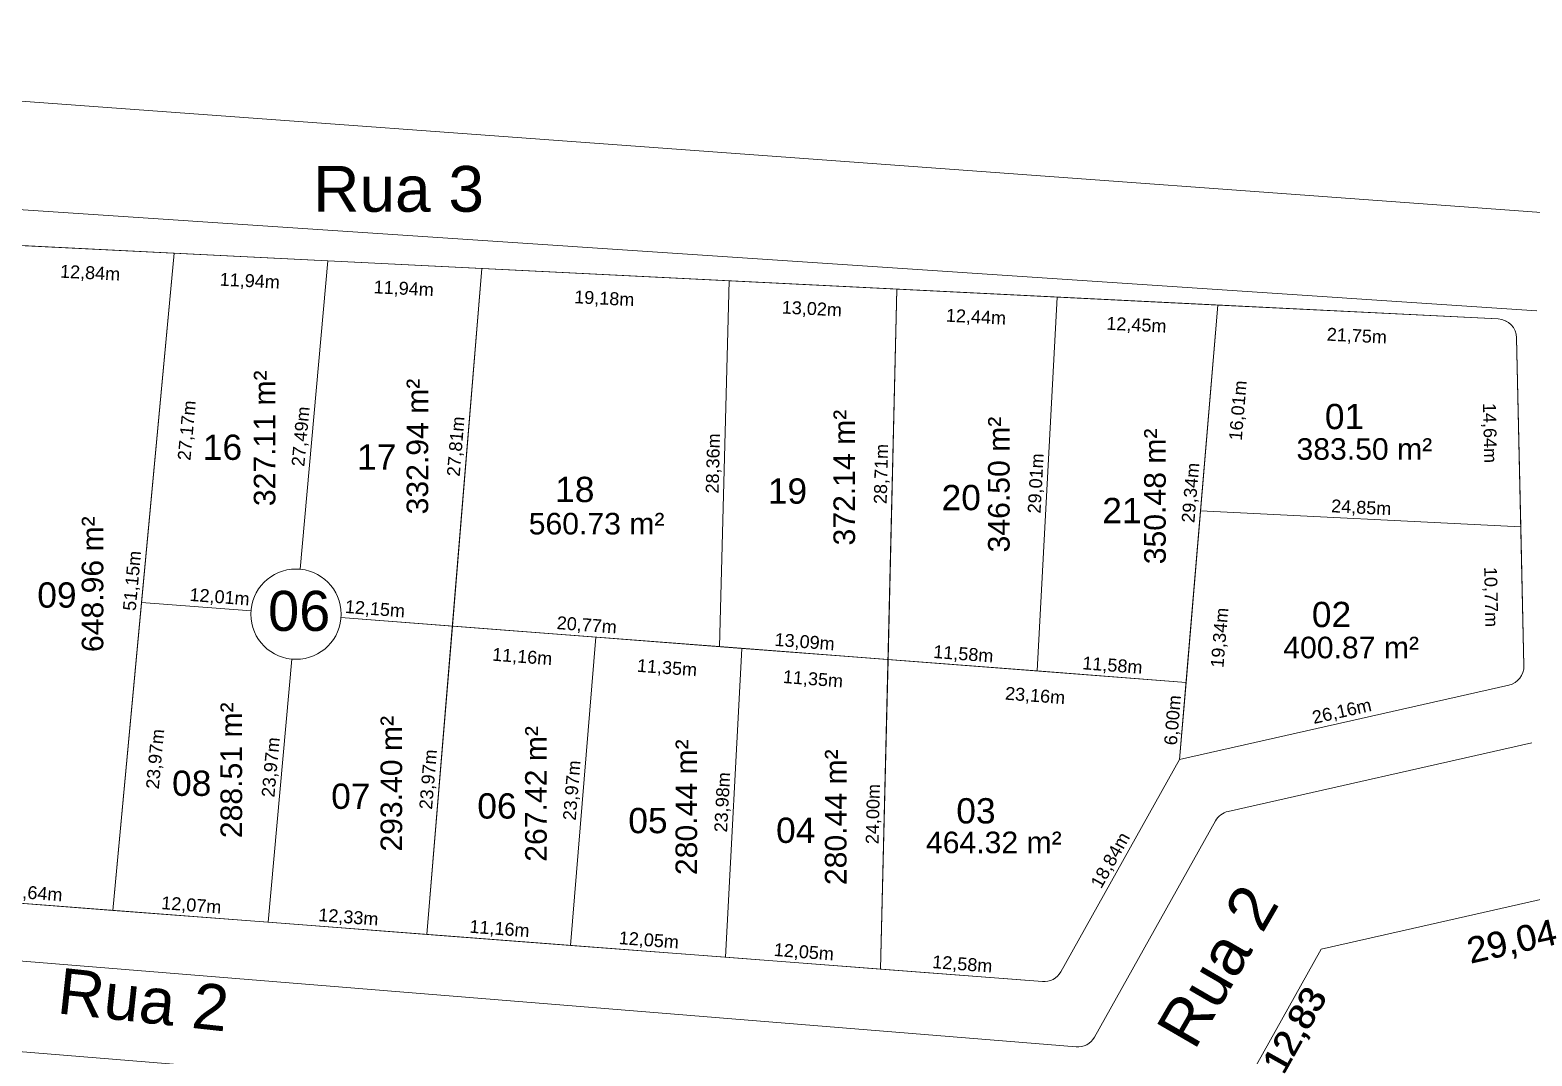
# Model space of a CAD drawing. Header units: metres. Extents: x 3808 to 8215, y 2374 to 6187.
# Drawn here: x 5306.9 to 5423.2, y 5764.2 to 5843.7 of the extents above; entities that cross this region are included whole.
import ezdxf
from ezdxf.enums import TextEntityAlignment as Align

# ---------------------------------------------------------------- set-up
doc = ezdxf.new("R2010")
doc.units = ezdxf.units.M
doc.linetypes.add('CONTINUO', pattern=[0])
for name, color, linetype in [('0 - Linhas Quadras', 7, 'Continuous'), ('Areas Lotes', 1, 'Continuous'), ('Calçada', 8, 'Continuous'), ('COTAS', 7, 'Continuous'), ('Lote', 7, 'Continuous'), ('Nome das Ruas', 7, 'Continuous'), ('Nº Lote', 7, 'Continuous'), ('Nº. quadra', 7, 'Continuous'), ('q', 9, 'CONTINUO'), ('quadras', 7, 'Continuous')]:
    doc.layers.add(name, color=color, linetype=linetype)
doc.styles.add('Arial', font='arial.ttf')
doc.dimstyles.new('Copy(2) of ISO-25', dxfattribs={"dimtxt": 1, "dimasz": 2.5, "dimexe": 1.25, "dimexo": 0.625, "dimgap": 0.2, "dimtad": 1, "dimtoh": 1, "dimlfac": 1, "dimzin": 1, "dimtxsty": 'Arial', "dimblk": 'NONE', "dimcen": 0, "dimse1": 1, "dimse2": 1, "dimsd1": 1, "dimsd2": 1, "dimclrt": 256, "dimaunit": 1, "dimadec": 3, "dimazin": 0, "dimtfac": 1, "dimtmove": 0, "dimatfit": 3, "dimldrblk": 'NONE', "dimfxl": 1, "dimtolj": 1, "dimtzin": 0, "dimarcsym": 0})
doc.dimstyles.new('COTA 2', dxfattribs={"dimtxt": 1.9, "dimasz": 2.5, "dimexe": 1.25, "dimexo": 0.625, "dimtad": 1, "dimlfac": 1, "dimzin": 1, "dimtxsty": 'Arial', "dimcen": 2.5, "dimse1": 1, "dimse2": 1, "dimsd1": 1, "dimsd2": 1, "dimclrt": 7, "dimadec": 0, "dimazin": 0, "dimtfac": 1, "dimtmove": 0, "dimatfit": 3, "dimfxl": 1, "dimtolj": 1, "dimtzin": 0, "dimarcsym": 0})

# ---------------------------------------------------------------- blocks, each defined once
blk = doc.blocks.new('*D544')
at = {"layer": 'Defpoints', "color": 0, "linetype": 'Continuous', "transparency": 16777216}
for p in [(5372.78, 5770.94), (5372.78, 5770.94), (5385.32, 5769.98)]:
    blk.add_point(p, dxfattribs=at)
at = {"layer": 'COTAS', "linetype": 'Continuous', "lineweight": 5, "transparency": 16777216, "insert": (5379.11, 5771.26), "char_height": 1, "attachment_point": 5, "rotation": 355.6203, "style": 'Arial'}
blk.add_mtext('\\A1;12,58m', dxfattribs=at)
blk = doc.blocks.new('_None')
blk = doc.blocks.new('*D545')
at = {"layer": 'Defpoints', "color": 0, "linetype": 'Continuous', "transparency": 16777216}
for p in [(5360.76, 5771.86), (5360.76, 5771.86), (5372.78, 5770.94)]:
    blk.add_point(p, dxfattribs=at)
at = {"layer": 'COTAS', "linetype": 'Continuous', "lineweight": 5, "transparency": 16777216, "insert": (5366.83, 5772.2), "char_height": 1, "attachment_point": 5, "rotation": 355.6203, "style": 'Arial'}
blk.add_mtext('\\A1;12,05m', dxfattribs=at)
blk = doc.blocks.new('*D546')
at = {"layer": 'Defpoints', "color": 0, "linetype": 'Continuous', "transparency": 16777216}
for p in [(5348.75, 5772.78), (5348.75, 5772.78), (5360.76, 5771.86)]:
    blk.add_point(p, dxfattribs=at)
at = {"layer": 'COTAS', "linetype": 'Continuous', "lineweight": 5, "transparency": 16777216, "insert": (5354.82, 5773.12), "char_height": 1, "attachment_point": 5, "rotation": 355.6203, "style": 'Arial'}
blk.add_mtext('\\A1;12,05m', dxfattribs=at)
blk = doc.blocks.new('*D547')
at = {"layer": 'Defpoints', "color": 0, "linetype": 'Continuous', "transparency": 16777216}
for p in [(5337.62, 5773.63), (5337.62, 5773.63), (5348.75, 5772.78)]:
    blk.add_point(p, dxfattribs=at)
at = {"layer": 'COTAS', "linetype": 'Continuous', "lineweight": 5, "transparency": 16777216, "insert": (5343.25, 5774), "char_height": 1, "attachment_point": 5, "rotation": 355.6203, "style": 'Arial'}
blk.add_mtext('\\A1;11,16m', dxfattribs=at)
blk = doc.blocks.new('*D548')
at = {"layer": 'Defpoints', "color": 0, "linetype": 'Continuous', "transparency": 16777216}
for p in [(5325.33, 5774.57), (5325.33, 5774.57), (5337.62, 5773.63)]:
    blk.add_point(p, dxfattribs=at)
at = {"layer": 'COTAS', "linetype": 'Continuous', "lineweight": 5, "transparency": 16777216, "insert": (5331.54, 5774.9), "char_height": 1, "attachment_point": 5, "rotation": 355.6203, "style": 'Arial'}
blk.add_mtext('\\A1;12,33m', dxfattribs=at)
blk = doc.blocks.new('*D549')
at = {"layer": 'Defpoints', "color": 0, "linetype": 'Continuous', "transparency": 16777216}
for p in [(5313.29, 5775.5), (5313.29, 5775.5), (5325.33, 5774.57)]:
    blk.add_point(p, dxfattribs=at)
at = {"layer": 'COTAS', "linetype": 'Continuous', "lineweight": 5, "transparency": 16777216, "insert": (5319.37, 5775.83), "char_height": 1, "attachment_point": 5, "rotation": 355.6203, "style": 'Arial'}
blk.add_mtext('\\A1;12,07m', dxfattribs=at)
blk = doc.blocks.new('*D550')
at = {"layer": 'Defpoints', "color": 0, "linetype": 'Continuous', "transparency": 16777216}
for p in [(5300.69, 5776.46), (5300.69, 5776.46), (5313.29, 5775.5)]:
    blk.add_point(p, dxfattribs=at)
at = {"layer": 'COTAS', "linetype": 'Continuous', "lineweight": 5, "transparency": 16777216, "insert": (5307.06, 5776.78), "char_height": 1, "attachment_point": 5, "rotation": 355.6203, "style": 'Arial'}
blk.add_mtext('\\A1;12,64m', dxfattribs=at)
blk = doc.blocks.new('*D561')
at = {"layer": 'Defpoints', "color": 0, "linetype": 'Continuous', "transparency": 16777216}
for p in [(5305.21, 5827.06), (5318.03, 5826.42), (5317.9, 5823.7)]:
    blk.add_point(p, dxfattribs=at)
at = {"layer": 'COTAS', "linetype": 'Continuous', "lineweight": 5, "transparency": 16777216, "insert": (5311.53, 5824.82), "char_height": 1, "attachment_point": 5, "rotation": 357.1568, "style": 'Arial'}
blk.add_mtext('\\A1;12,84m', dxfattribs=at)
blk = doc.blocks.new('*D562')
at = {"layer": 'Defpoints', "color": 0, "linetype": 'Continuous', "transparency": 16777216}
for p in [(5318.03, 5826.42), (5329.96, 5825.83), (5329.83, 5823.11)]:
    blk.add_point(p, dxfattribs=at)
at = {"layer": 'COTAS', "linetype": 'Continuous', "lineweight": 5, "transparency": 16777216, "insert": (5323.9, 5824.2), "char_height": 1, "attachment_point": 5, "rotation": 357.1568, "style": 'Arial'}
blk.add_mtext('\\A1;11,94m', dxfattribs=at)
blk = doc.blocks.new('*D563')
at = {"layer": 'Defpoints', "color": 0, "linetype": 'Continuous', "transparency": 16777216}
for p in [(5329.96, 5825.83), (5341.89, 5825.24), (5341.75, 5822.51)]:
    blk.add_point(p, dxfattribs=at)
at = {"layer": 'COTAS', "linetype": 'Continuous', "lineweight": 5, "transparency": 16777216, "insert": (5335.83, 5823.61), "char_height": 1, "attachment_point": 5, "rotation": 357.1568, "style": 'Arial'}
blk.add_mtext('\\A1;11,94m', dxfattribs=at)
blk = doc.blocks.new('*D564')
at = {"layer": 'Defpoints', "color": 0, "linetype": 'Continuous', "transparency": 16777216}
for p in [(5341.89, 5825.24), (5361.05, 5824.28), (5360.91, 5821.56)]:
    blk.add_point(p, dxfattribs=at)
at = {"layer": 'COTAS', "linetype": 'Continuous', "lineweight": 5, "transparency": 16777216, "insert": (5351.37, 5822.84), "char_height": 1, "attachment_point": 5, "rotation": 357.1568, "style": 'Arial'}
blk.add_mtext('\\A1;19,18m', dxfattribs=at)
blk = doc.blocks.new('*D565')
at = {"layer": 'Defpoints', "color": 0, "linetype": 'Continuous', "transparency": 16777216}
for p in [(5361.05, 5824.28), (5374.05, 5823.64), (5373.91, 5820.92)]:
    blk.add_point(p, dxfattribs=at)
at = {"layer": 'COTAS', "linetype": 'Continuous', "lineweight": 5, "transparency": 16777216, "insert": (5367.45, 5822.04), "char_height": 1, "attachment_point": 5, "rotation": 357.1568, "style": 'Arial'}
blk.add_mtext('\\A1;13,02m', dxfattribs=at)
blk = doc.blocks.new('*D566')
at = {"layer": 'Defpoints', "color": 0, "linetype": 'Continuous', "transparency": 16777216}
for p in [(5374.05, 5823.64), (5386.47, 5823.02), (5386.34, 5820.3)]:
    blk.add_point(p, dxfattribs=at)
at = {"layer": 'COTAS', "linetype": 'Continuous', "lineweight": 5, "transparency": 16777216, "insert": (5380.17, 5821.41), "char_height": 1, "attachment_point": 5, "rotation": 357.1568, "style": 'Arial'}
blk.add_mtext('\\A1;12,44m', dxfattribs=at)
blk = doc.blocks.new('*D567')
at = {"layer": 'Defpoints', "color": 0, "linetype": 'Continuous', "transparency": 16777216}
for p in [(5386.47, 5823.02), (5398.91, 5822.4), (5398.77, 5819.68)]:
    blk.add_point(p, dxfattribs=at)
at = {"layer": 'COTAS', "linetype": 'Continuous', "lineweight": 5, "transparency": 16777216, "insert": (5392.6, 5820.79), "char_height": 1, "attachment_point": 5, "rotation": 357.1568, "style": 'Arial'}
blk.add_mtext('\\A1;12,45m', dxfattribs=at)
blk = doc.blocks.new('*D568')
at = {"layer": 'Defpoints', "color": 0, "linetype": 'Continuous', "transparency": 16777216}
for p in [(5398.91, 5822.4), (5420.63, 5821.32), (5420.5, 5818.6)]:
    blk.add_point(p, dxfattribs=at)
at = {"layer": 'COTAS', "linetype": 'Continuous', "lineweight": 5, "transparency": 16777216, "insert": (5409.68, 5819.94), "char_height": 1, "attachment_point": 5, "rotation": 357.1568, "style": 'Arial'}
blk.add_mtext('\\A1;21,75m', dxfattribs=at)
blk = doc.blocks.new('*D569')
at = {"layer": 'Defpoints', "color": 0, "linetype": 'Continuous', "transparency": 16777216}
for p in [(5397.57, 5806.45), (5397.57, 5806.45), (5422.39, 5805.22)]:
    blk.add_point(p, dxfattribs=at)
at = {"layer": 'COTAS', "linetype": 'Continuous', "lineweight": 5, "transparency": 16777216, "insert": (5410.02, 5806.64), "char_height": 1, "attachment_point": 5, "rotation": 357.1568, "style": 'Arial'}
blk.add_mtext('\\A1;24,85m', dxfattribs=at)
blk = doc.blocks.new('*D570')
at = {"layer": 'Defpoints', "color": 0, "linetype": 'Continuous', "transparency": 16777216}
for p in [(5421.46, 5792.95), (5395.95, 5787.18), (5395.95, 5787.18)]:
    blk.add_point(p, dxfattribs=at)
at = {"layer": 'COTAS', "linetype": 'Continuous', "lineweight": 5, "transparency": 16777216, "insert": (5408.53, 5790.85), "char_height": 1, "attachment_point": 5, "rotation": 12.7478, "style": 'Arial'}
blk.add_mtext('\\A1;26,16m', dxfattribs=at)
blk = doc.blocks.new('*D571')
at = {"layer": 'Defpoints', "color": 0, "linetype": 'Continuous', "transparency": 16777216}
for p in [(5422.39, 5805.22), (5419.32, 5794.38), (5422.63, 5794.45)]:
    blk.add_point(p, dxfattribs=at)
at = {"layer": 'COTAS', "linetype": 'Continuous', "lineweight": 5, "transparency": 16777216, "insert": (5420, 5799.78), "char_height": 1, "attachment_point": 5, "rotation": 271.2816, "style": 'Arial'}
blk.add_mtext('\\A1;10,77m', dxfattribs=at)
blk = doc.blocks.new('*D572')
at = {"layer": 'Defpoints', "color": 0, "linetype": 'Continuous', "transparency": 16777216}
for p in [(5418.95, 5819.79), (5422.06, 5819.86), (5422.39, 5805.22)]:
    blk.add_point(p, dxfattribs=at)
at = {"layer": 'COTAS', "linetype": 'Continuous', "lineweight": 5, "transparency": 16777216, "insert": (5419.91, 5812.49), "char_height": 1, "attachment_point": 5, "rotation": 271.2816, "style": 'Arial'}
blk.add_mtext('\\A1;14,64m', dxfattribs=at)
blk = doc.blocks.new('*D573')
at = {"layer": 'Defpoints', "color": 0, "linetype": 'Continuous', "transparency": 16777216}
for p in [(5397.57, 5806.45), (5395.95, 5787.18), (5399.12, 5786.92)]:
    blk.add_point(p, dxfattribs=at)
at = {"layer": 'COTAS', "linetype": 'Continuous', "lineweight": 5, "transparency": 16777216, "insert": (5399.13, 5796.62), "char_height": 1, "attachment_point": 5, "rotation": 85.1975, "style": 'Arial'}
blk.add_mtext('\\A1;19,34m', dxfattribs=at)
blk = doc.blocks.new('*D574')
at = {"layer": 'Defpoints', "color": 0, "linetype": 'Continuous', "transparency": 16777216}
for p in [(5398.91, 5822.4), (5402.02, 5822.14), (5397.57, 5806.45)]:
    blk.add_point(p, dxfattribs=at)
at = {"layer": 'COTAS', "linetype": 'Continuous', "lineweight": 5, "transparency": 16777216, "insert": (5400.55, 5814.23), "char_height": 1, "attachment_point": 5, "rotation": 85.1975, "style": 'Arial'}
blk.add_mtext('\\A1;16,01m', dxfattribs=at)
blk = doc.blocks.new('*D575')
at = {"layer": 'Defpoints', "color": 0, "linetype": 'Continuous', "transparency": 16777216}
for p in [(5384.9, 5794.05), (5396.45, 5793.17), (5396.45, 5793.17)]:
    blk.add_point(p, dxfattribs=at)
at = {"layer": 'COTAS', "linetype": 'Continuous', "lineweight": 5, "transparency": 16777216, "insert": (5390.74, 5794.41), "char_height": 1, "attachment_point": 5, "rotation": 355.6203, "style": 'Arial'}
blk.add_mtext('\\A1;11,58m', dxfattribs=at)
blk = doc.blocks.new('*D576')
at = {"layer": 'Defpoints', "color": 0, "linetype": 'Continuous', "transparency": 16777216}
for p in [(5373.36, 5794.93), (5396.45, 5793.17), (5396.24, 5790.38)]:
    blk.add_point(p, dxfattribs=at)
at = {"layer": 'COTAS', "linetype": 'Continuous', "lineweight": 5, "transparency": 16777216, "insert": (5384.75, 5792.06), "char_height": 1, "attachment_point": 5, "rotation": 355.6203, "style": 'Arial'}
blk.add_mtext('\\A1;23,16m', dxfattribs=at)
blk = doc.blocks.new('*D577')
at = {"layer": 'Defpoints', "color": 0, "linetype": 'Continuous', "transparency": 16777216}
for p in [(5360.31, 5795.93), (5360.31, 5795.93), (5373.36, 5794.93)]:
    blk.add_point(p, dxfattribs=at)
at = {"layer": 'COTAS', "linetype": 'Continuous', "lineweight": 5, "transparency": 16777216, "insert": (5366.89, 5796.23), "char_height": 1, "attachment_point": 5, "rotation": 355.6203, "style": 'Arial'}
blk.add_mtext('\\A1;13,09m', dxfattribs=at)
blk = doc.blocks.new('*D578')
at = {"layer": 'Defpoints', "color": 0, "linetype": 'Continuous', "transparency": 16777216}
for p in [(5339.6, 5797.52), (5360.31, 5795.93), (5360.31, 5795.93)]:
    blk.add_point(p, dxfattribs=at)
at = {"layer": 'COTAS', "linetype": 'Continuous', "lineweight": 5, "transparency": 16777216, "insert": (5350.01, 5797.53), "char_height": 1, "attachment_point": 5, "rotation": 355.6203, "style": 'Arial'}
blk.add_mtext('\\A1;20,77m', dxfattribs=at)
blk = doc.blocks.new('*D579')
at = {"layer": 'Defpoints', "color": 0, "linetype": 'Continuous', "transparency": 16777216}
for p in [(5327.49, 5798.45), (5339.6, 5797.52), (5339.6, 5797.52)]:
    blk.add_point(p, dxfattribs=at)
at = {"layer": 'COTAS', "linetype": 'Continuous', "lineweight": 5, "transparency": 16777216, "insert": (5333.6, 5798.78), "char_height": 1, "attachment_point": 5, "rotation": 355.6203, "style": 'Arial'}
blk.add_mtext('\\A1;12,15m', dxfattribs=at)
blk = doc.blocks.new('*D580')
at = {"layer": 'Defpoints', "color": 0, "linetype": 'Continuous', "transparency": 16777216}
for p in [(5315.52, 5799.36), (5327.49, 5798.45), (5327.49, 5798.45)]:
    blk.add_point(p, dxfattribs=at)
at = {"layer": 'COTAS', "linetype": 'Continuous', "lineweight": 5, "transparency": 16777216, "insert": (5321.56, 5799.71), "char_height": 1, "attachment_point": 5, "rotation": 355.6203, "style": 'Arial'}
blk.add_mtext('\\A1;12,01m', dxfattribs=at)
blk = doc.blocks.new('*D581')
at = {"layer": 'Defpoints', "color": 0, "linetype": 'Continuous', "transparency": 16777216}
for p in [(5315.52, 5799.36), (5313.29, 5775.5), (5316.35, 5775.21)]:
    blk.add_point(p, dxfattribs=at)
at = {"layer": 'COTAS', "linetype": 'Continuous', "lineweight": 5, "transparency": 16777216, "insert": (5316.66, 5787.22), "char_height": 1, "attachment_point": 5, "rotation": 84.6843, "style": 'Arial'}
blk.add_mtext('\\A1;23,97m', dxfattribs=at)
blk = doc.blocks.new('*D582')
at = {"layer": 'Defpoints', "color": 0, "linetype": 'Continuous', "transparency": 16777216}
for p in [(5318.03, 5826.42), (5321.16, 5826.13), (5315.52, 5799.36)]:
    blk.add_point(p, dxfattribs=at)
at = {"layer": 'COTAS', "linetype": 'Continuous', "lineweight": 5, "transparency": 16777216, "insert": (5319.11, 5812.68), "char_height": 1, "attachment_point": 5, "rotation": 84.6843, "style": 'Arial'}
blk.add_mtext('\\A1;27,17m', dxfattribs=at)
blk = doc.blocks.new('*D583')
at = {"layer": 'Defpoints', "color": 0, "linetype": 'Continuous', "transparency": 16777216}
for p in [(5318.03, 5826.42), (5318.03, 5826.42), (5313.29, 5775.5)]:
    blk.add_point(p, dxfattribs=at)
at = {"layer": 'COTAS', "linetype": 'Continuous', "lineweight": 5, "transparency": 16777216, "insert": (5314.87, 5801.03), "char_height": 1, "attachment_point": 5, "rotation": 84.6843, "style": 'Arial'}
blk.add_mtext('\\A1;51,15m', dxfattribs=at)
blk = doc.blocks.new('*D595')
at = {"layer": 'Defpoints', "color": 0, "linetype": 'Continuous', "transparency": 16777216}
for p in [(5339.6, 5797.52), (5350.72, 5796.67), (5350.51, 5793.85)]:
    blk.add_point(p, dxfattribs=at)
at = {"layer": 'COTAS', "linetype": 'Continuous', "lineweight": 5, "transparency": 16777216, "insert": (5345.01, 5795.08), "char_height": 1, "attachment_point": 5, "rotation": 355.6203, "style": 'Arial'}
blk.add_mtext('\\A1;11,16m', dxfattribs=at)
blk = doc.blocks.new('*D596')
at = {"layer": 'Defpoints', "color": 0, "linetype": 'Continuous', "transparency": 16777216}
for p in [(5350.72, 5796.67), (5362.04, 5795.8), (5361.82, 5792.99)]:
    blk.add_point(p, dxfattribs=at)
at = {"layer": 'COTAS', "linetype": 'Continuous', "lineweight": 5, "transparency": 16777216, "insert": (5356.23, 5794.22), "char_height": 1, "attachment_point": 5, "rotation": 355.6203, "style": 'Arial'}
blk.add_mtext('\\A1;11,35m', dxfattribs=at)
blk = doc.blocks.new('*D597')
at = {"layer": 'Defpoints', "color": 0, "linetype": 'Continuous', "transparency": 16777216}
for p in [(5362.04, 5795.8), (5373.36, 5794.93), (5373.14, 5792.12)]:
    blk.add_point(p, dxfattribs=at)
at = {"layer": 'COTAS', "linetype": 'Continuous', "lineweight": 5, "transparency": 16777216, "insert": (5367.54, 5793.35), "char_height": 1, "attachment_point": 5, "rotation": 355.6203, "style": 'Arial'}
blk.add_mtext('\\A1;11,35m', dxfattribs=at)
blk = doc.blocks.new('*D598')
at = {"layer": 'Defpoints', "color": 0, "linetype": 'Continuous', "transparency": 16777216}
for p in [(5373.36, 5794.93), (5384.9, 5794.05), (5384.9, 5794.05)]:
    blk.add_point(p, dxfattribs=at)
at = {"layer": 'COTAS', "linetype": 'Continuous', "lineweight": 5, "transparency": 16777216, "insert": (5379.19, 5795.29), "char_height": 1, "attachment_point": 5, "rotation": 355.6203, "style": 'Arial'}
blk.add_mtext('\\A1;11,58m', dxfattribs=at)
blk = doc.blocks.new('*D599')
at = {"layer": 'Defpoints', "color": 0, "linetype": 'Continuous', "transparency": 16777216}
for p in [(5361.05, 5824.28), (5360.31, 5795.93), (5360.31, 5795.93)]:
    blk.add_point(p, dxfattribs=at)
at = {"layer": 'COTAS', "linetype": 'Continuous', "lineweight": 5, "transparency": 16777216, "insert": (5359.88, 5810.13), "char_height": 1, "attachment_point": 5, "rotation": 88.4971, "style": 'Arial'}
blk.add_mtext('\\A1;28,36m', dxfattribs=at)
blk = doc.blocks.new('*D600')
at = {"layer": 'Defpoints', "color": 0, "linetype": 'Continuous', "transparency": 16777216}
for p in [(5341.89, 5825.24), (5339.6, 5797.52), (5339.6, 5797.52)]:
    blk.add_point(p, dxfattribs=at)
at = {"layer": 'COTAS', "linetype": 'Continuous', "lineweight": 5, "transparency": 16777216, "insert": (5339.95, 5811.44), "char_height": 1, "attachment_point": 5, "rotation": 85.2754, "style": 'Arial'}
blk.add_mtext('\\A1;27,81m', dxfattribs=at)
blk = doc.blocks.new('*D601')
at = {"layer": 'Defpoints', "color": 0, "linetype": 'Continuous', "transparency": 16777216}
for p in [(5329.96, 5825.83), (5327.49, 5798.45), (5327.49, 5798.45)]:
    blk.add_point(p, dxfattribs=at)
at = {"layer": 'COTAS', "linetype": 'Continuous', "lineweight": 5, "transparency": 16777216, "insert": (5327.93, 5812.21), "char_height": 1, "attachment_point": 5, "rotation": 84.834, "style": 'Arial'}
blk.add_mtext('\\A1;27,49m', dxfattribs=at)
blk = doc.blocks.new('*D602')
at = {"layer": 'Defpoints', "color": 0, "linetype": 'Continuous', "transparency": 16777216}
for p in [(5327.49, 5798.45), (5325.33, 5774.57), (5325.33, 5774.57)]:
    blk.add_point(p, dxfattribs=at)
at = {"layer": 'COTAS', "linetype": 'Continuous', "lineweight": 5, "transparency": 16777216, "insert": (5325.61, 5786.58), "char_height": 1, "attachment_point": 5, "rotation": 84.834, "style": 'Arial'}
blk.add_mtext('\\A1;23,97m', dxfattribs=at)
blk = doc.blocks.new('*D603')
at = {"layer": 'Defpoints', "color": 0, "linetype": 'Continuous', "transparency": 16777216}
for p in [(5339.6, 5797.52), (5337.62, 5773.63), (5337.62, 5773.63)]:
    blk.add_point(p, dxfattribs=at)
at = {"layer": 'COTAS', "linetype": 'Continuous', "lineweight": 5, "transparency": 16777216, "insert": (5337.81, 5785.64), "char_height": 1, "attachment_point": 5, "rotation": 85.2754, "style": 'Arial'}
blk.add_mtext('\\A1;23,97m', dxfattribs=at)
blk = doc.blocks.new('*D604')
at = {"layer": 'Defpoints', "color": 0, "linetype": 'Continuous', "transparency": 16777216}
for p in [(5350.72, 5796.67), (5348.75, 5772.78), (5348.75, 5772.78)]:
    blk.add_point(p, dxfattribs=at)
at = {"layer": 'COTAS', "linetype": 'Continuous', "lineweight": 5, "transparency": 16777216, "insert": (5348.94, 5784.79), "char_height": 1, "attachment_point": 5, "rotation": 85.2754, "style": 'Arial'}
blk.add_mtext('\\A1;23,97m', dxfattribs=at)
blk = doc.blocks.new('*D605')
at = {"layer": 'Defpoints', "color": 0, "linetype": 'Continuous', "transparency": 16777216}
for p in [(5362.04, 5795.8), (5360.76, 5771.86), (5360.76, 5771.86)]:
    blk.add_point(p, dxfattribs=at)
at = {"layer": 'COTAS', "linetype": 'Continuous', "lineweight": 5, "transparency": 16777216, "insert": (5360.6, 5783.87), "char_height": 1, "attachment_point": 5, "rotation": 86.947, "style": 'Arial'}
blk.add_mtext('\\A1;23,98m', dxfattribs=at)
blk = doc.blocks.new('*D606')
at = {"layer": 'Defpoints', "color": 0, "linetype": 'Continuous', "transparency": 16777216}
for p in [(5373.36, 5794.93), (5372.78, 5770.94), (5372.78, 5770.94)]:
    blk.add_point(p, dxfattribs=at)
at = {"layer": 'COTAS', "linetype": 'Continuous', "lineweight": 5, "transparency": 16777216, "insert": (5372.27, 5782.96), "char_height": 1, "attachment_point": 5, "rotation": 88.6163, "style": 'Arial'}
blk.add_mtext('\\A1;24,00m', dxfattribs=at)
blk = doc.blocks.new('*D607')
at = {"layer": 'Defpoints', "color": 0, "linetype": 'Continuous', "transparency": 16777216}
for p in [(5374.05, 5823.64), (5374.05, 5823.64), (5373.36, 5794.93)]:
    blk.add_point(p, dxfattribs=at)
at = {"layer": 'COTAS', "linetype": 'Continuous', "lineweight": 5, "transparency": 16777216, "insert": (5372.9, 5809.31), "char_height": 1, "attachment_point": 5, "rotation": 88.6163, "style": 'Arial'}
blk.add_mtext('\\A1;28,71m', dxfattribs=at)
blk = doc.blocks.new('*D608')
at = {"layer": 'Defpoints', "color": 0, "linetype": 'Continuous', "transparency": 16777216}
for p in [(5386.47, 5823.02), (5386.47, 5823.02), (5384.9, 5794.05)]:
    blk.add_point(p, dxfattribs=at)
at = {"layer": 'COTAS', "linetype": 'Continuous', "lineweight": 5, "transparency": 16777216, "insert": (5384.89, 5808.58), "char_height": 1, "attachment_point": 5, "rotation": 86.8962, "style": 'Arial'}
blk.add_mtext('\\A1;29,01m', dxfattribs=at)
blk = doc.blocks.new('*D611')
at = {"layer": 'Defpoints', "color": 0, "linetype": 'Continuous', "transparency": 16777216}
for p in [(5398.91, 5822.4), (5398.91, 5822.4), (5396.45, 5793.17)]:
    blk.add_point(p, dxfattribs=at)
at = {"layer": 'COTAS', "linetype": 'Continuous', "lineweight": 5, "transparency": 16777216, "insert": (5396.88, 5807.85), "char_height": 1, "attachment_point": 5, "rotation": 85.1975, "style": 'Arial'}
blk.add_mtext('\\A1;29,34m', dxfattribs=at)
blk = doc.blocks.new('*D612')
at = {"layer": 'Defpoints', "color": 0, "linetype": 'Continuous', "transparency": 16777216}
for p in [(5395.95, 5787.18), (5386.75, 5770.74), (5386.75, 5770.74)]:
    blk.add_point(p, dxfattribs=at)
at = {"layer": 'COTAS', "linetype": 'Continuous', "lineweight": 5, "transparency": 16777216, "insert": (5390.65, 5779.35), "char_height": 1, "attachment_point": 5, "rotation": 60.7616, "style": 'Arial'}
blk.add_mtext('\\A1;18,84m', dxfattribs=at)
blk = doc.blocks.new('*D7822')
at = {"layer": 'Defpoints', "color": 0, "linetype": 'Continuous', "transparency": 16777216}
for p in [(5396.45, 5793.17), (5395.95, 5787.18), (5396.04, 5787.17)]:
    blk.add_point(p, dxfattribs=at)
at = {"layer": 'COTAS', "linetype": 'Continuous', "lineweight": 5, "transparency": 16777216, "insert": (5395.49, 5790.23), "char_height": 1, "attachment_point": 5, "rotation": 85.1975, "style": 'Arial'}
blk.add_mtext('\\A1;6,00m', dxfattribs=at)
blk = doc.blocks.new('*D7880')
at = {"layer": 'Defpoints', "color": 0, "linetype": 'Continuous', "transparency": 16777216}
for p in [(5435.25, 5778.89), (5436.28, 5774.34), (5406.92, 5772.49)]:
    blk.add_point(p, dxfattribs=at)
at = {"layer": 'Calçada', "color": 7, "linetype": 'Continuous', "lineweight": 5, "transparency": 16777216, "insert": (5421.71, 5772.92), "char_height": 2, "attachment_point": 5, "rotation": 12.729, "style": 'Arial'}
blk.add_mtext('\\A1;29,04', dxfattribs=at)
blk = doc.blocks.new('*D7885')
at = {"layer": 'Defpoints', "color": 0, "linetype": 'Continuous', "transparency": 16777216}
for p in [(5406.92, 5772.49), (5400.65, 5761.3), (5403.51, 5759.7)]:
    blk.add_point(p, dxfattribs=at)
at = {"layer": 'Calçada', "color": 7, "linetype": 'Continuous', "lineweight": 5, "transparency": 16777216, "insert": (5405.04, 5766.19), "char_height": 2, "attachment_point": 5, "rotation": 60.7616, "style": 'Arial'}
blk.add_mtext('\\A1;12,83', dxfattribs=at)

msp = doc.modelspace()

# ---------------------------------------------------------------- linework, layer by layer
at = {"layer": '0 - Linhas Quadras', "lineweight": 5}
for p, q in [((5435.249, 5778.9), (5406.92, 5772.491)), ((5406.92, 5772.491), (5400.655, 5761.298))]:
    msp.add_line(p, q, dxfattribs=at)
at = {"layer": 'Calçada', "linetype": 'Continuous', "lineweight": 5}
for p, q in [((5239.037, 5834.282), (5423.618, 5821.955)), ((5399.711, 5783.164), (5423.249, 5788.489)), ((5389.356, 5765.681), (5398.733, 5782.433)), ((5406.92, 5772.491), (5435.249, 5778.9)), ((5237.395, 5777.172), (5387.925, 5764.918)), ((5400.655, 5761.298), (5406.92, 5772.491)), ((5238.869, 5770.028), (5387.847, 5757.902))]:
    msp.add_line(p, q, dxfattribs=at)
for centre, start, end in [((5400.042, 5781.701), 102.74784, 150.76156), ((5388.047, 5766.413), 265.34635, 330.76156)]:
    msp.add_arc(centre, 1.5, start, end, dxfattribs=at)
at = {"layer": 'Lote', "lineweight": 5}
for p, q in [((5313.294, 5775.495), (5318.033, 5826.42)), ((5337.624, 5773.632), (5341.889, 5825.235)), ((5360.306, 5795.934), (5361.05, 5824.284)), ((5372.776, 5770.939), (5374.049, 5823.638)), ((5395.948, 5787.182), (5398.907, 5822.404)), ((5397.567, 5806.454), (5422.387, 5805.221)), ((5324, 5798.715), (5315.515, 5799.365)), ((5396.451, 5793.166), (5330.971, 5798.181)), ((5348.748, 5772.78), (5350.722, 5796.668))]:
    msp.add_line(p, q, dxfattribs=at)
at = {"layer": 'Lote', "linetype": 'Continuous', "lineweight": 5}
for p, q in [((5329.961, 5825.828), (5327.8, 5801.93)), ((5386.474, 5823.021), (5384.903, 5794.051)), ((5362.039, 5795.802), (5360.762, 5771.86)), ((5327.171, 5794.967), (5325.327, 5774.574))]:
    msp.add_line(p, q, dxfattribs=at)
at = {"layer": 'Lote', "linetype": 'Continuous', "lineweight": 5, "flags": 128}
for points in [[(5300.694, 5776.46), (5313.294, 5775.495), (5318.033, 5826.42), (5305.21, 5827.057)], [(5360.306, 5795.934), (5361.05, 5824.284), (5341.889, 5825.235), (5339.598, 5797.52)], [(5360.306, 5795.934), (5373.356, 5794.935), (5374.049, 5823.638), (5361.05, 5824.284)], [(5373.356, 5794.935), (5384.903, 5794.051), (5386.474, 5823.021), (5374.049, 5823.638)], [(5384.903, 5794.051), (5396.451, 5793.166), (5398.907, 5822.404), (5386.474, 5823.021)], [(5337.624, 5773.632), (5348.748, 5772.78), (5350.722, 5796.668), (5339.598, 5797.52)], [(5362.039, 5795.802), (5350.722, 5796.668), (5348.748, 5772.78), (5360.762, 5771.86)], [(5360.762, 5771.86), (5372.776, 5770.939), (5373.356, 5794.935), (5362.039, 5795.802)]]:
    msp.add_lwpolyline(points, close=True, dxfattribs=at)
for points in [[(5327.8, 5801.93), (5329.961, 5825.828), (5318.033, 5826.42), (5315.515, 5799.365), (5324, 5798.715)], [(5330.971, 5798.181), (5339.598, 5797.52), (5341.889, 5825.235), (5329.961, 5825.828), (5327.8, 5801.93)], [(5324, 5798.715), (5315.515, 5799.365), (5313.294, 5775.495), (5325.327, 5774.574), (5327.171, 5794.967)], [(5327.171, 5794.967), (5325.327, 5774.574), (5337.624, 5773.632), (5339.598, 5797.52), (5330.971, 5798.181)]]:
    msp.add_lwpolyline(points, dxfattribs=at)
for points in [[(5422.387, 5805.221), (5422.059, 5819.86, 0.3932818), (5420.634, 5821.325), (5398.907, 5822.404), (5397.567, 5806.454)], [(5421.459, 5792.954, 0.3567416), (5422.628, 5794.45), (5422.387, 5805.221), (5397.567, 5806.454), (5395.948, 5787.182)], [(5373.356, 5794.935), (5372.776, 5770.939), (5385.322, 5769.979, 0.292142), (5386.745, 5770.742), (5395.948, 5787.182), (5396.451, 5793.166)]]:
    msp.add_lwpolyline(points, format="xyb", close=True, dxfattribs=at)
at = {"layer": 'Nº. quadra', "lineweight": 5}
msp.add_circle((5327.485, 5798.448), 3.496, dxfattribs=at)
at = {"layer": 'q', "linetype": 'Continuous', "lineweight": 5}
msp.add_line((5230.791, 5843.714), (5437.488, 5828.597), dxfattribs=at)
at = {"layer": 'quadras', "lineweight": 5}
for p, q in [((5242.605, 5830.166), (5420.634, 5821.325)), ((5422.059, 5819.86), (5422.628, 5794.45)), ((5421.459, 5792.954), (5395.948, 5787.182)), ((5395.948, 5787.182), (5386.745, 5770.742)), ((5385.322, 5769.979), (5241.205, 5781.016))]:
    msp.add_line(p, q, dxfattribs=at)
for centre, start, end in [((5420.56, 5819.827), 1.28157, 87.15682), ((5421.128, 5794.417), 282.74784, 1.28157), ((5385.436, 5771.474), 265.62034, 330.76156)]:
    msp.add_arc(centre, 1.5, start, end, dxfattribs=at)

# ---------------------------------------------------------------- texts
at = {"layer": 'Areas Lotes', "lineweight": 5, "style": 'Arial'}
for s, p in [('327.11 m²', (5325.887, 5806.819)), ('332.94 m²', (5337.727, 5806.179)), ('372.14 m²', (5370.8, 5803.773)), ('346.50 m²', (5382.778, 5803.235)), ('350.48 m²', (5394.873, 5802.318)), ('648.96 m²', (5312.554, 5795.512)), ('288.51 m²', (5323.305, 5781.094)), ('293.40 m²', (5335.708, 5780.049)), ('267.42 m²', (5346.91, 5779.263)), ('280.44 m²', (5358.564, 5778.23)), ('280.44 m²', (5370.139, 5777.455))]:
    msp.add_text(s, height=1.6726, rotation=90, dxfattribs=at).set_placement(p)
at = {"layer": 'Areas Lotes', "linetype": 'Continuous', "lineweight": 5, "style": 'Arial'}
for s, p in [('383.50 m²', (5405.003, 5810.412)), ('560.73 m²', (5345.515, 5804.628)), ('400.87 m²', (5403.979, 5795.031)), ('464.32 m²', (5376.293, 5779.93))]:
    msp.add_text(s, height=1.6726, dxfattribs=at).set_placement(p)
at = {"layer": 'Calçada', "color": 2, "lineweight": 5, "style": 'Arial'}
for s, rotation, p in [('29,04', 12.72901, (5418.503, 5771.374)), ('12,83', 60.76156, (5403.993, 5762.672))]:
    msp.add_text(s, height=2, rotation=rotation, dxfattribs=at).set_placement(p)
at = {"layer": 'Nome das Ruas', "lineweight": 5, "style": 'Arial'}
msp.add_text('Rua 3', height=3.55, dxfattribs=at).set_placement((5328.819, 5829.632, 165.916))
for rotation, p in [(59.87726, (5397.093, 5764.577, 165.916)), (353.82589, (5308.894, 5767.531, 165.916))]:
    msp.add_text('Rua 2', height=3.55, rotation=rotation, dxfattribs=at).set_placement(p)
at = {"layer": 'Nº Lote', "linetype": 'Continuous', "lineweight": 5, "style": 'Arial'}
for s, p in [('01', (5408.726, 5812.786)), ('16', (5321.786, 5810.405)), ('17', (5333.738, 5809.65)), ('18', (5349.086, 5807.135)), ('19', (5365.566, 5807.01)), ('20', (5379.028, 5806.507)), ('21', (5391.482, 5805.501)), ('09', (5308.962, 5798.955)), ('02', (5407.719, 5797.446)), ('08', (5319.404, 5784.369)), ('07', (5331.733, 5783.363)), ('06', (5343.055, 5782.609)), ('03', (5380.168, 5782.232)), ('05', (5354.755, 5781.477)), ('04', (5366.203, 5780.723))]:
    msp.add_text(s, height=1.96, dxfattribs=at).set_placement(p, align=Align.CENTER)
at = {"layer": 'Nº. quadra', "lineweight": 5, "style": 'Arial'}
msp.add_text('06', height=3.1039, dxfattribs=at).set_placement((5325.321, 5797.154))

# ---------------------------------------------------------------- dimensions: what is measured, and where the dimension line sits
at = {"layer": 'Calçada', "linetype": 'Continuous', "lineweight": 5}
for p2, distance, picture, middle in [((5435.248, 5778.89), -4.667, '*D7880', (5421.71, 5772.92)), ((5400.655, 5761.298), 3.266, '*D7885', (5405.044, 5766.191))]:
    dim = msp.add_aligned_dim(p1=(5406.92, 5772.491), p2=p2, distance=distance, dimstyle='COTA 2', override={"dimtxt": 2}, dxfattribs=at)
    dim.commit()
    dim.dimension.update_dxf_attribs({"geometry": picture, "text_midpoint": middle})
at = {"layer": 'COTAS', "linetype": 'Continuous', "lineweight": 5}
for base, p1, p2, angle, picture, middle in [((5317.897, 5823.698), (5305.21, 5827.057), (5318.033, 5826.42), 177.15682, '*D561', (5311.526, 5824.817)), ((5329.825, 5823.106), (5318.033, 5826.42), (5329.961, 5825.828), 177.15682, '*D562', (5323.901, 5824.202)), ((5341.753, 5822.514), (5329.961, 5825.828), (5341.889, 5825.235), 177.15682, '*D563', (5335.829, 5823.61)), ((5360.914, 5821.562), (5341.889, 5825.235), (5361.05, 5824.284), 177.15682, '*D564', (5351.374, 5822.838)), ((5373.914, 5820.917), (5361.05, 5824.284), (5374.049, 5823.638), 177.15682, '*D565', (5367.454, 5822.039)), ((5386.339, 5820.299), (5374.049, 5823.638), (5386.474, 5823.021), 177.15682, '*D566', (5380.166, 5821.408)), ((5398.772, 5819.682), (5386.474, 5823.021), (5398.907, 5822.404), 177.15682, '*D567', (5392.595, 5820.791)), ((5420.499, 5818.603), (5398.907, 5822.404), (5420.634, 5821.325), 177.15682, '*D568', (5409.675, 5819.942)), ((5361.823, 5792.987), (5350.722, 5796.668), (5362.039, 5795.802), 175.62034, '*D596', (5356.226, 5794.219)), ((5373.14, 5792.12), (5362.039, 5795.802), (5373.356, 5794.935), 175.62034, '*D597', (5367.543, 5793.352)), ((5300.694, 5776.46), (5313.294, 5775.495), (5300.694, 5776.46), 355.62034, '*D550', (5307.055, 5776.776)), ((5313.294, 5775.495), (5325.327, 5774.574), (5313.294, 5775.495), 355.62034, '*D549', (5319.372, 5775.833)), ((5325.327, 5774.574), (5337.624, 5773.632), (5325.327, 5774.574), 355.62034, '*D548', (5331.536, 5774.901)), ((5337.624, 5773.632), (5348.748, 5772.78), (5337.624, 5773.632), 355.62034, '*D547', (5343.247, 5774.004)), ((5348.748, 5772.78), (5360.762, 5771.86), (5348.748, 5772.78), 355.62034, '*D546', (5354.816, 5773.118)), ((5360.762, 5771.86), (5372.776, 5770.939), (5360.762, 5771.86), 355.62034, '*D545', (5366.83, 5772.198))]:
    dim = msp.add_linear_dim(base=base, p1=p1, p2=p2, angle=angle, dimstyle='Copy(2) of ISO-25', override={"dimpost": 'm', "dimtmove": 1}, dxfattribs=at)
    dim.commit()
    dim.dimension.update_dxf_attribs({"geometry": picture, "text_midpoint": middle})
for p1, p2, distance, picture, middle in [((5313.294, 5775.495), (5318.033, 5826.42), 0, '*D583', (5314.866, 5801.032)), ((5315.515, 5799.365), (5318.033, 5826.42), -3.144, '*D582', (5319.107, 5812.675)), ((5329.961, 5825.828), (5327.485, 5798.448), 0, '*D601', (5327.925, 5812.21)), ((5341.889, 5825.235), (5339.598, 5797.52), 0, '*D600', (5339.945, 5811.444)), ((5361.05, 5824.284), (5360.306, 5795.934), 0, '*D599', (5359.877, 5810.13)), ((5373.356, 5794.935), (5374.049, 5823.638), 0, '*D607', (5372.902, 5809.306)), ((5384.903, 5794.051), (5386.474, 5823.021), 0, '*D608', (5384.889, 5808.579)), ((5396.451, 5793.166), (5398.907, 5822.404), 0, '*D611', (5396.881, 5807.852)), ((5397.567, 5806.454), (5398.907, 5822.404), -3.12, '*D574', (5400.548, 5814.235)), ((5422.387, 5805.221), (5422.059, 5819.86), 3.11, '*D572', (5419.915, 5812.489)), ((5422.387, 5805.221), (5397.567, 5806.454), 0, '*D569', (5410.017, 5806.638)), ((5397.567, 5806.454), (5395.948, 5787.182), 3.181, '*D573', (5399.129, 5796.619)), ((5422.387, 5805.221), (5422.628, 5794.45), -3.306, '*D571', (5420.003, 5799.78)), ((5315.515, 5799.365), (5327.485, 5798.448), 0, '*D580', (5321.561, 5799.705)), ((5315.515, 5799.365), (5313.294, 5775.495), 3.065, '*D581', (5316.659, 5787.22)), ((5327.485, 5798.448), (5339.598, 5797.52), 0, '*D579', (5333.603, 5798.783)), ((5327.485, 5798.448), (5325.327, 5774.574), 0, '*D602', (5325.608, 5786.583)), ((5339.598, 5797.52), (5360.306, 5795.934), 0, '*D578', (5350.013, 5797.526)), ((5339.598, 5797.52), (5337.624, 5773.632), 0, '*D603', (5337.813, 5785.642)), ((5339.598, 5797.52), (5350.722, 5796.668), -2.823, '*D595', (5345.006, 5795.078)), ((5350.722, 5796.668), (5348.748, 5772.78), 0, '*D604', (5348.937, 5784.79)), ((5373.356, 5794.935), (5360.306, 5795.934), 0, '*D577', (5366.892, 5796.233)), ((5362.039, 5795.802), (5360.762, 5771.86), 0, '*D605', (5360.601, 5783.873)), ((5373.356, 5794.935), (5384.903, 5794.051), 0, '*D598', (5379.191, 5795.291)), ((5373.356, 5794.935), (5372.776, 5770.939), 0, '*D606', (5372.265, 5782.957)), ((5373.356, 5794.935), (5396.451, 5793.166), -2.793, '*D576', (5384.751, 5792.064)), ((5384.903, 5794.051), (5396.451, 5793.166), 0, '*D575', (5390.738, 5794.407)), ((5396.451, 5793.1662), (5395.9483, 5787.1823), 0.0911, '*D7822', (5395.4922, 5790.2337)), ((5421.459, 5792.954), (5395.948, 5787.182), 0, '*D570', (5408.527, 5790.849)), ((5395.948, 5787.182), (5386.745, 5770.742), 0, '*D612', (5390.648, 5779.353)), ((5385.322, 5769.979), (5372.776, 5770.939), 0, '*D544', (5379.11, 5771.258))]:
    dim = msp.add_aligned_dim(p1=p1, p2=p2, distance=distance, dimstyle='Copy(2) of ISO-25', override={"dimpost": 'm'}, dxfattribs=at)
    dim.commit()
    dim.dimension.update_dxf_attribs({"geometry": picture, "text_midpoint": middle})

doc.saveas('drawing.dxf')
